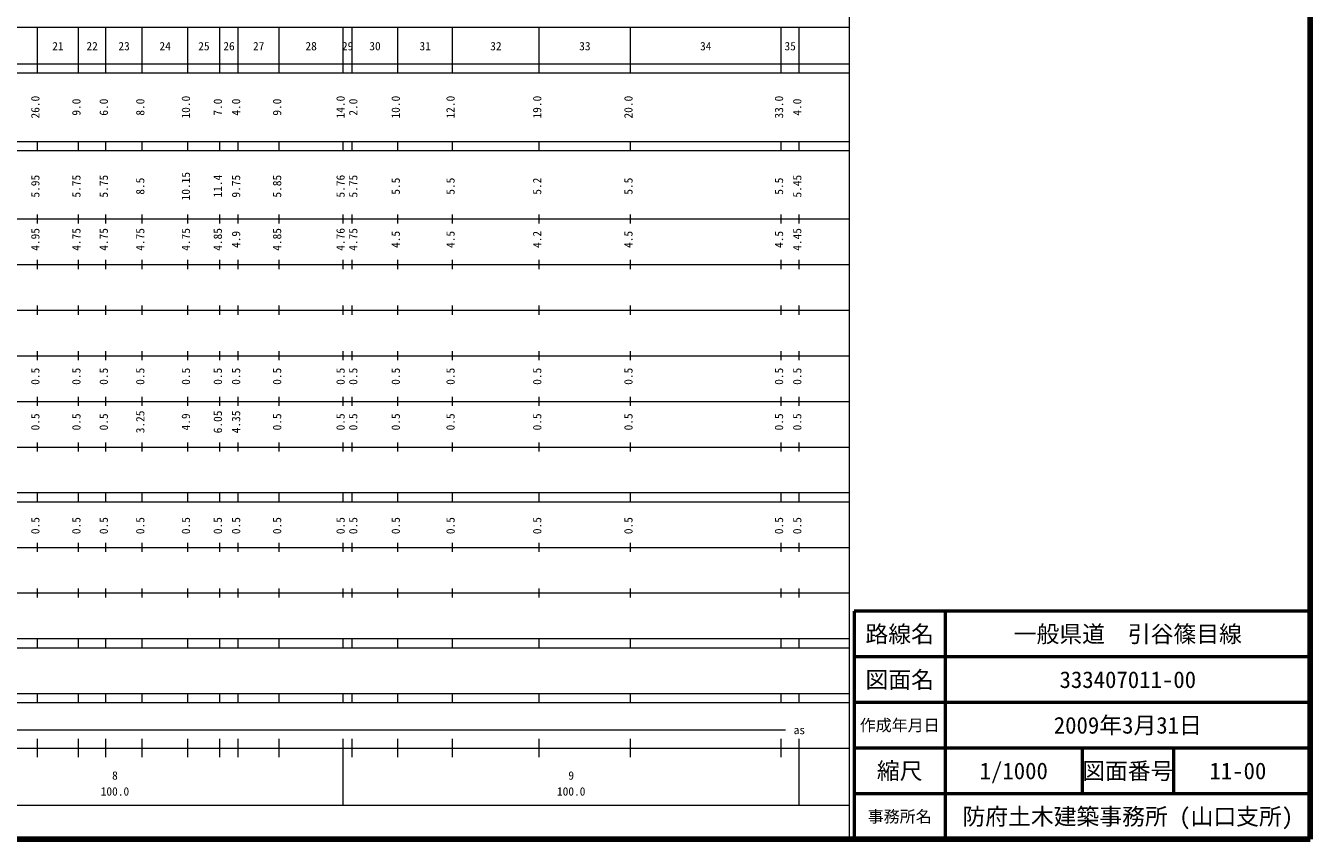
# Model space of a CAD drawing. Units: millimetres on the paper, enlarged 1000 times. Extents: x 40000 to 680000, y 20000 to 380000.
# Drawn here: x 398436 to 680000, y 20000 to 198357 of the extents above; entities that cross this region are included whole.
import ezdxf
from ezdxf.enums import TextEntityAlignment as Align

# ---------------------------------------------------------------- set-up
doc = ezdxf.new("R2010")
doc.units = ezdxf.units.MM
doc.header["$LTSCALE"] = 1000
for name, color, linetype, lineweight in [('M-TTL', 2, 'Continuous', 140), ('M-TTL-BAND', 7, 'Continuous', 13), ('M-TTL-FRAM', 2, 'Continuous', 50), ('M-TTL-LINE', 7, 'Continuous', 50)]:
    doc.layers.add(name, color=color, linetype=linetype, lineweight=lineweight)
doc.layers.add('M-TTL-TXT', color=7, linetype='Continuous')
doc.styles.add('ＭＳ ゴシック', font='')
doc.styles.get('ＭＳ ゴシック').set_extended_font_data('MS Gothic')

msp = doc.modelspace()

# ---------------------------------------------------------------- linework, layer by layer
at = {"layer": 'M-TTL'}
for p, q in [((680000, 20000), (680000, 380000)), ((40000, 20000), (680000, 20000))]:
    msp.add_line(p, q, dxfattribs=at)
at = {"layer": 'M-TTL-BAND'}
for p, q in [((579000, 20000), (579000, 370000)), ((68000, 198000), (579000, 198000)), ((401000, 188000), (401000, 198000)), ((410000, 188000), (410000, 198000)), ((416000, 188000), (416000, 198000)), ((424000, 188000), (424000, 198000)), ((434000, 188000), (434000, 198000)), ((441000, 188000), (441000, 198000)), ((445000, 188000), (445000, 198000)), ((454000, 188000), (454000, 198000)), ((468000, 188000), (468000, 198000)), ((470000, 188000), (470000, 198000)), ((480000, 188000), (480000, 198000)), ((492000, 188000), (492000, 198000)), ((511000, 188000), (511000, 198000)), ((531000, 188000), (531000, 198000)), ((564000, 188000), (564000, 198000)), ((568000, 188000), (568000, 198000)), ((40000, 190000), (579000, 190000)), ((40000, 188000), (579000, 188000)), ((40000, 173000), (579000, 173000)), ((401000, 171000), (401000, 173000)), ((410000, 171000), (410000, 173000)), ((416000, 171000), (416000, 173000)), ((424000, 171000), (424000, 173000)), ((434000, 171000), (434000, 173000)), ((441000, 171000), (441000, 173000)), ((445000, 171000), (445000, 173000)), ((454000, 171000), (454000, 173000)), ((468000, 171000), (468000, 173000)), ((470000, 171000), (470000, 173000)), ((480000, 171000), (480000, 173000)), ((492000, 171000), (492000, 173000)), ((511000, 171000), (511000, 173000)), ((531000, 171000), (531000, 173000)), ((564000, 171000), (564000, 173000)), ((568000, 171000), (568000, 173000)), ((40000, 171000), (579000, 171000)), ((40000, 156000), (579000, 156000)), ((401000, 155000), (401000, 157000)), ((410000, 155000), (410000, 157000)), ((416000, 155000), (416000, 157000)), ((424000, 155000), (424000, 157000)), ((434000, 155000), (434000, 157000)), ((441000, 155000), (441000, 157000)), ((445000, 155000), (445000, 157000)), ((454000, 155000), (454000, 157000)), ((468000, 155000), (468000, 157000)), ((470000, 155000), (470000, 157000)), ((480000, 155000), (480000, 157000)), ((492000, 155000), (492000, 157000)), ((511000, 155000), (511000, 157000)), ((531000, 155000), (531000, 157000)), ((564000, 155000), (564000, 157000)), ((568000, 155000), (568000, 157000)), ((401000, 145000), (401000, 147000)), ((410000, 145000), (410000, 147000)), ((416000, 145000), (416000, 147000)), ((424000, 145000), (424000, 147000)), ((434000, 145000), (434000, 147000)), ((441000, 145000), (441000, 147000)), ((445000, 145000), (445000, 147000)), ((454000, 145000), (454000, 147000)), ((468000, 145000), (468000, 147000)), ((470000, 145000), (470000, 147000)), ((480000, 145000), (480000, 147000)), ((492000, 145000), (492000, 147000)), ((511000, 145000), (511000, 147000)), ((531000, 145000), (531000, 147000)), ((564000, 145000), (564000, 147000)), ((568000, 145000), (568000, 147000)), ((46000, 146000), (579000, 146000)), ((52000, 136000), (579000, 136000)), ((401000, 135000), (401000, 137000)), ((410000, 135000), (410000, 137000)), ((416000, 135000), (416000, 137000)), ((424000, 135000), (424000, 137000)), ((434000, 135000), (434000, 137000)), ((441000, 135000), (441000, 137000)), ((445000, 135000), (445000, 137000)), ((454000, 135000), (454000, 137000)), ((468000, 135000), (468000, 137000)), ((470000, 135000), (470000, 137000)), ((480000, 135000), (480000, 137000)), ((492000, 135000), (492000, 137000)), ((511000, 135000), (511000, 137000)), ((531000, 135000), (531000, 137000)), ((564000, 135000), (564000, 137000)), ((568000, 135000), (568000, 137000)), ((401000, 125000), (401000, 127000)), ((410000, 125000), (410000, 127000)), ((416000, 125000), (416000, 127000)), ((424000, 125000), (424000, 127000)), ((434000, 125000), (434000, 127000)), ((441000, 125000), (441000, 127000)), ((445000, 125000), (445000, 127000)), ((454000, 125000), (454000, 127000)), ((468000, 125000), (468000, 127000)), ((470000, 125000), (470000, 127000)), ((480000, 125000), (480000, 127000)), ((492000, 125000), (492000, 127000)), ((511000, 125000), (511000, 127000)), ((531000, 125000), (531000, 127000)), ((564000, 125000), (564000, 127000)), ((568000, 125000), (568000, 127000)), ((46000, 126000), (579000, 126000)), ((52000, 116000), (579000, 116000)), ((401000, 115000), (401000, 117000)), ((410000, 115000), (410000, 117000)), ((416000, 115000), (416000, 117000)), ((424000, 115000), (424000, 117000)), ((434000, 115000), (434000, 117000)), ((441000, 115000), (441000, 117000)), ((445000, 115000), (445000, 117000)), ((454000, 115000), (454000, 117000)), ((468000, 115000), (468000, 117000)), ((470000, 115000), (470000, 117000)), ((480000, 115000), (480000, 117000)), ((492000, 115000), (492000, 117000)), ((511000, 115000), (511000, 117000)), ((531000, 115000), (531000, 117000)), ((564000, 115000), (564000, 117000)), ((568000, 115000), (568000, 117000)), ((401000, 105000), (401000, 107000)), ((410000, 105000), (410000, 107000)), ((416000, 105000), (416000, 107000)), ((424000, 105000), (424000, 107000)), ((434000, 105000), (434000, 107000)), ((441000, 105000), (441000, 107000)), ((445000, 105000), (445000, 107000)), ((454000, 105000), (454000, 107000)), ((468000, 105000), (468000, 107000)), ((470000, 105000), (470000, 107000)), ((480000, 105000), (480000, 107000)), ((492000, 105000), (492000, 107000)), ((511000, 105000), (511000, 107000)), ((531000, 105000), (531000, 107000)), ((564000, 105000), (564000, 107000)), ((568000, 105000), (568000, 107000)), ((46000, 106000), (579000, 106000)), ((40000, 96000), (579000, 96000)), ((401000, 94000), (401000, 96000)), ((410000, 94000), (410000, 96000)), ((416000, 94000), (416000, 96000)), ((424000, 94000), (424000, 96000)), ((434000, 94000), (434000, 96000)), ((441000, 94000), (441000, 96000)), ((445000, 94000), (445000, 96000)), ((454000, 94000), (454000, 96000)), ((468000, 94000), (468000, 96000)), ((470000, 94000), (470000, 96000)), ((480000, 94000), (480000, 96000)), ((492000, 94000), (492000, 96000)), ((511000, 94000), (511000, 96000)), ((531000, 94000), (531000, 96000)), ((564000, 94000), (564000, 96000)), ((568000, 94000), (568000, 96000)), ((40000, 94000), (579000, 94000)), ((401000, 83000), (401000, 85000)), ((410000, 83000), (410000, 85000)), ((416000, 83000), (416000, 85000)), ((424000, 83000), (424000, 85000)), ((434000, 83000), (434000, 85000)), ((441000, 83000), (441000, 85000)), ((445000, 83000), (445000, 85000)), ((454000, 83000), (454000, 85000)), ((468000, 83000), (468000, 85000)), ((470000, 83000), (470000, 85000)), ((480000, 83000), (480000, 85000)), ((492000, 83000), (492000, 85000)), ((511000, 83000), (511000, 85000)), ((531000, 83000), (531000, 85000)), ((564000, 83000), (564000, 85000)), ((568000, 83000), (568000, 85000)), ((49000, 84000), (579000, 84000)), ((40000, 74000), (579000, 74000)), ((401000, 73000), (401000, 75000)), ((410000, 73000), (410000, 75000)), ((416000, 73000), (416000, 75000)), ((424000, 73000), (424000, 75000)), ((434000, 73000), (434000, 75000)), ((441000, 73000), (441000, 75000)), ((445000, 73000), (445000, 75000)), ((454000, 73000), (454000, 75000)), ((468000, 73000), (468000, 75000)), ((470000, 73000), (470000, 75000)), ((480000, 73000), (480000, 75000)), ((492000, 73000), (492000, 75000)), ((511000, 73000), (511000, 75000)), ((531000, 73000), (531000, 75000)), ((564000, 73000), (564000, 75000)), ((568000, 73000), (568000, 75000)), ((40000, 64000), (579000, 64000)), ((40000, 62000), (579000, 62000)), ((401000, 62000), (401000, 64000)), ((410000, 62000), (410000, 64000)), ((416000, 62000), (416000, 64000)), ((424000, 62000), (424000, 64000)), ((434000, 62000), (434000, 64000)), ((441000, 62000), (441000, 64000)), ((445000, 62000), (445000, 64000)), ((454000, 62000), (454000, 64000)), ((468000, 62000), (468000, 64000)), ((470000, 62000), (470000, 64000)), ((480000, 62000), (480000, 64000)), ((492000, 62000), (492000, 64000)), ((511000, 62000), (511000, 64000)), ((531000, 62000), (531000, 64000)), ((564000, 62000), (564000, 64000)), ((568000, 62000), (568000, 64000)), ((40000, 52000), (579000, 52000)), ((401000, 50000), (401000, 52000)), ((410000, 50000), (410000, 52000)), ((416000, 50000), (416000, 52000)), ((424000, 50000), (424000, 52000)), ((434000, 50000), (434000, 52000)), ((441000, 50000), (441000, 52000)), ((445000, 50000), (445000, 52000)), ((454000, 50000), (454000, 52000)), ((468000, 50000), (468000, 52000)), ((470000, 50000), (470000, 52000)), ((480000, 50000), (480000, 52000)), ((492000, 50000), (492000, 52000)), ((511000, 50000), (511000, 52000)), ((531000, 50000), (531000, 52000)), ((564000, 50000), (564000, 52000)), ((568000, 50000), (568000, 52000)), ((40000, 50000), (579000, 50000)), ((71000, 44000), (565000, 44000)), ((40000, 40000), (579000, 40000)), ((401000, 38000), (401000, 42000)), ((410000, 38000), (410000, 42000)), ((416000, 38000), (416000, 42000)), ((424000, 38000), (424000, 42000)), ((434000, 38000), (434000, 42000)), ((441000, 38000), (441000, 42000)), ((445000, 38000), (445000, 42000)), ((454000, 38000), (454000, 42000)), ((468000, 27500), (468000, 42000)), ((470000, 38000), (470000, 42000)), ((480000, 38000), (480000, 42000)), ((492000, 38000), (492000, 42000)), ((511000, 38000), (511000, 42000)), ((531000, 38000), (531000, 42000)), ((564000, 38000), (564000, 42000)), ((568000, 27500), (568000, 42000)), ((68000, 27500), (579000, 27500))]:
    msp.add_line(p, q, dxfattribs=at)
at = {"layer": 'M-TTL-FRAM'}
for p, q in [((680000, 70000), (580000, 70000)), ((580000, 70000), (580000, 20000))]:
    msp.add_line(p, q, dxfattribs=at)
at = {"layer": 'M-TTL-LINE'}
for p, q in [((600000, 70000), (600000, 20000)), ((680000, 60000), (580000, 60000)), ((680000, 50000), (580000, 50000)), ((680000, 40000), (580000, 40000)), ((630000, 40000), (630000, 30000)), ((650000, 40000), (650000, 30000)), ((680000, 30000), (580000, 30000))]:
    msp.add_line(p, q, dxfattribs=at)

# ---------------------------------------------------------------- texts
at = {"layer": 'M-TTL-BAND', "style": 'ＭＳ ゴシック'}
for s, p in [('21', (405500, 192405)), ('22', (413000, 192405)), ('23', (420000, 192405)), ('24', (429000, 192405)), ('25', (437500, 192405)), ('26', (443000, 192405)), ('27', (449500, 192405)), ('28', (461000, 192405)), ('29', (469000, 192405)), ('30', (475000, 192405)), ('31', (486000, 192405)), ('32', (501500, 192405)), ('33', (521000, 192405)), ('34', (547500, 192405)), ('35', (566000, 192405)), ('as', (568000, 42500)), ('8', (418000, 32523)), ('9', (518000, 32523)), ('100.0', (418000, 29033)), ('100.0', (518000, 29033))]:
    msp.add_text(s, height=1833, dxfattribs=at).set_placement(p, align=Align.BOTTOM_CENTER)
for s, p in [('26.0', (402000, 180500)), ('9.0', (411000, 180500)), ('6.0', (417000, 180500)), ('8.0', (425000, 180500)), ('10.0', (435000, 180500)), ('7.0', (442000, 180500)), ('4.0', (446000, 180500)), ('9.0', (455000, 180500)), ('14.0', (468903, 180500)), ('2.0', (471685, 180500)), ('10.0', (481000, 180500)), ('12.0', (493000, 180500)), ('19.0', (512000, 180500)), ('20.0', (532000, 180500)), ('33.0', (565000, 180500)), ('4.0', (569000, 180500)), ('10.15', (435000, 163174)), ('5.95', (402000, 163174)), ('5.75', (411000, 163174)), ('5.75', (417000, 163174)), ('8.5', (425000, 163174)), ('11.4', (442000, 163174)), ('9.75', (446000, 163174)), ('5.85', (455000, 163174)), ('5.76', (468903, 163174)), ('5.75', (471685, 163174)), ('5.5', (481000, 163174)), ('5.5', (493000, 163174)), ('5.2', (512000, 163174)), ('5.5', (532000, 163174)), ('5.5', (565000, 163174)), ('5.45', (569000, 163174)), ('4.95', (402000, 151500)), ('4.75', (411000, 151500)), ('4.75', (417000, 151500)), ('4.75', (425000, 151500)), ('4.75', (435000, 151500)), ('4.85', (442000, 151500)), ('4.9', (446000, 151500)), ('4.85', (455000, 151500)), ('4.76', (468903, 151500)), ('4.75', (471685, 151500)), ('4.5', (481000, 151500)), ('4.5', (493000, 151500)), ('4.2', (512000, 151500)), ('4.5', (532000, 151500)), ('4.5', (565000, 151500)), ('4.45', (569000, 151500)), ('0.5', (402000, 121500)), ('0.5', (411000, 121500)), ('0.5', (417000, 121500)), ('0.5', (425000, 121500)), ('0.5', (435000, 121500)), ('0.5', (442000, 121500)), ('0.5', (446000, 121500)), ('0.5', (455000, 121500)), ('0.5', (468903, 121500)), ('0.5', (471685, 121500)), ('0.5', (481000, 121500)), ('0.5', (493000, 121500)), ('0.5', (512000, 121500)), ('0.5', (532000, 121500)), ('0.5', (565000, 121500)), ('0.5', (569000, 121500)), ('0.5', (402000, 111500)), ('0.5', (411000, 111500)), ('0.5', (417000, 111500)), ('3.25', (425000, 111500)), ('4.9', (435000, 111500)), ('6.05', (442000, 111500)), ('4.35', (446000, 111500)), ('0.5', (455000, 111500)), ('0.5', (468903, 111500)), ('0.5', (471685, 111500)), ('0.5', (481000, 111500)), ('0.5', (493000, 111500)), ('0.5', (512000, 111500)), ('0.5', (532000, 111500)), ('0.5', (565000, 111500)), ('0.5', (569000, 111500)), ('0.5', (402000, 88764)), ('0.5', (411000, 88764)), ('0.5', (417000, 88764)), ('0.5', (425000, 88764)), ('0.5', (435000, 88764)), ('0.5', (442000, 88764)), ('0.5', (446000, 88764)), ('0.5', (455000, 88764)), ('0.5', (468903, 88764)), ('0.5', (471685, 88764)), ('0.5', (481000, 88764)), ('0.5', (493000, 88764)), ('0.5', (512000, 88764)), ('0.5', (532000, 88764)), ('0.5', (565000, 88764)), ('0.5', (569000, 88764))]:
    msp.add_text(s, height=1833, rotation=90, dxfattribs=at).set_placement(p, align=Align.BOTTOM_CENTER)
at = {"layer": 'M-TTL-TXT', "style": 'ＭＳ ゴシック'}
for s, height, p in [('路線名', 3666, (590000, 65000)), ('路線名', 3666, (590000, 65000)), ('一般県道\u3000引谷篠目線', 3666, (640000, 65000)), ('図面名', 3666, (590000, 55000)), ('図面名', 3666, (590000, 55000)), ('333407011-00', 3666, (640000, 55000)), ('作成年月日', 2566, (590000, 45000)), ('作成年月日', 2566, (590000, 45000)), ('2009年3月31日', 3666, (640000, 45000)), ('縮尺', 3666, (590000, 35000)), ('縮尺', 3666, (590000, 35000)), ('1/1000', 3666, (615000, 35000)), ('図面番号', 3666, (640000, 35000)), ('図面番号', 3666, (640000, 35000)), ('11-00', 3666, (664125, 35000)), ('事務所名', 2566, (590000, 25000)), ('事務所名', 2566, (590000, 25000)), ('防府土木建築事務所 (山口支所)', 3666, (640000, 25000))]:
    msp.add_text(s, height=height, dxfattribs=at).set_placement(p, align=Align.MIDDLE_CENTER)

doc.saveas('drawing.dxf')
